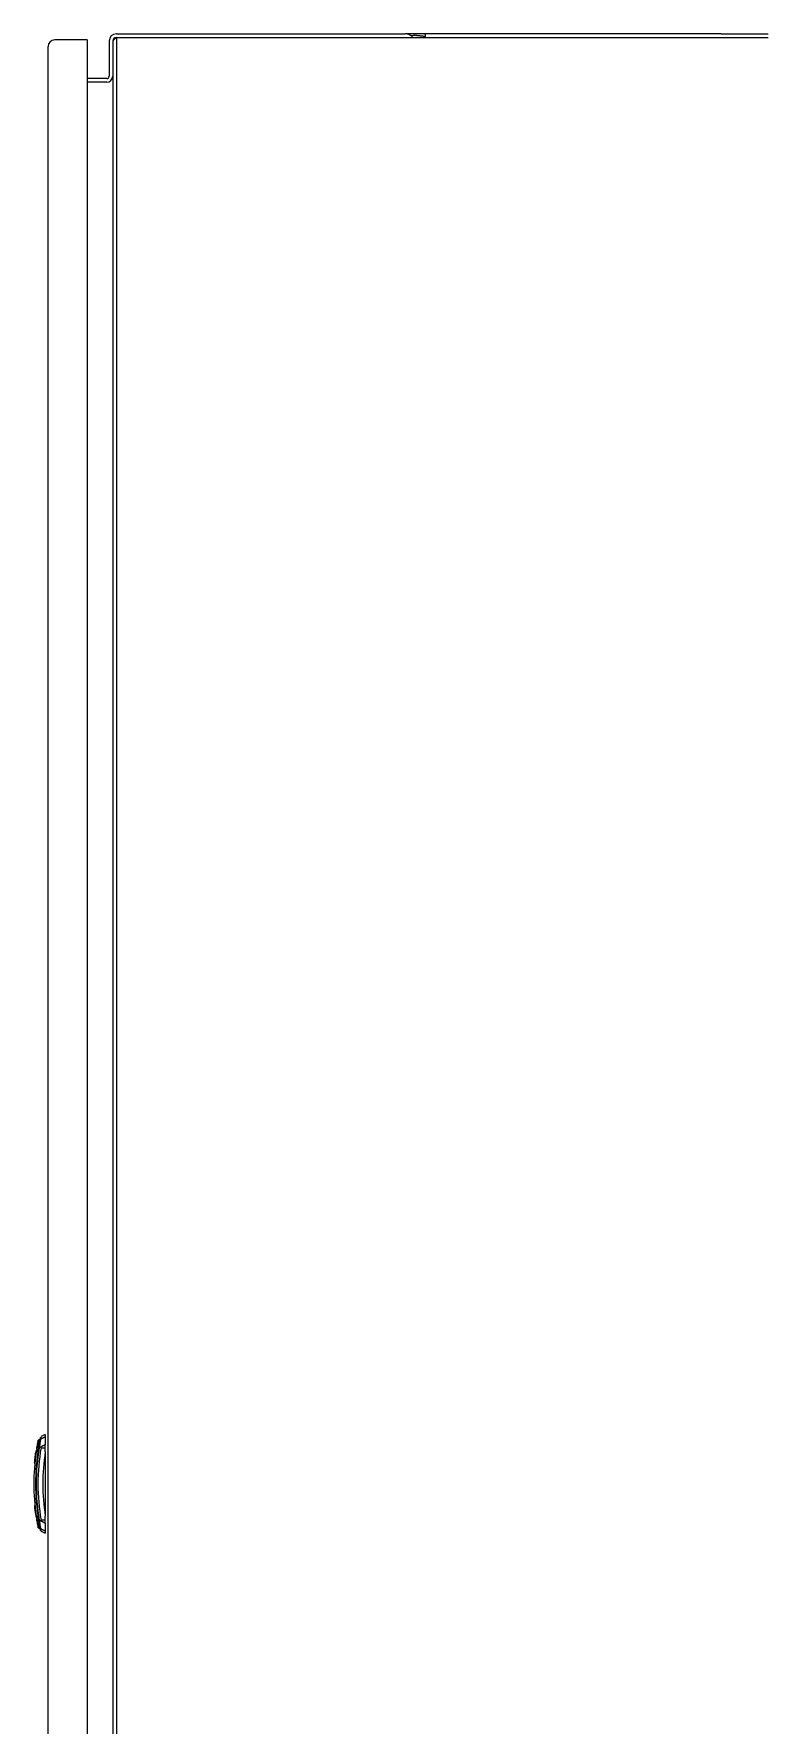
# Model space of a CAD drawing. Header units: millimetres. Extents: x 0 to 4000, y 0 to 2720.
# Drawn here: x 2592 to 2896, y 1360 to 2060 of the extents above; entities that cross this region are included whole.
import ezdxf

# ---------------------------------------------------------------- set-up
doc = ezdxf.new("R2010")
doc.units = ezdxf.units.MM
doc.layers.add('KASTEN', color=1, linetype='Continuous', lineweight=0)

msp = doc.modelspace()

# ---------------------------------------------------------------- linework, layer by layer
at = {"layer": 'KASTEN', "color": 1, "linetype": 'Continuous'}
for p, q in [((2625.69, 2058.49), (2624.78, 2058.1)), ((2625.78, 2058.49), (2625.73, 2058.49)), ((2625.78, 2060), (2745.37, 2060)), ((2625.78, 2058.5), (2745.37, 2058.5)), ((2625.78, 2058.49), (2625.78, 861.51)), ((2625.78, 2058.49), (2745.56, 2058.49)), ((2753.85, 2060), (2745.37, 2060)), ((2745.56, 2058.49), (2895.68, 2058.49)), ((2753.85, 2058.83), (2753.85, 2060)), ((2876.2, 2060), (2753.85, 2060)), ((2876.2, 2060), (2895.68, 2060)), ((2884.68, 2058.5), (2895.68, 2058.5)), ((2597.5, 865.3), (2597.5, 2054.7)), ((2613.7, 2057.5), (2600.3, 2057.5)), ((2613.7, 2057.5), (2613.7, 862.5)), ((2613.7, 2057.5), (2613.7, 2055.5)), ((2622.78, 2057), (2622.78, 2042.5)), ((2624.28, 2057), (2624.28, 2042.5)), ((2621.78, 2041.5), (2613.7, 2041.5)), ((2621.78, 2040), (2613.7, 2040)), ((2624.28, 2042.5), (2624.28, 2041.72)), ((2624.28, 2041.72), (2624.28, 878.28)), ((2594.03, 1477.29), (2593.49, 1477.29)), ((2594.2, 1478.15), (2593.67, 1478.15)), ((2596.31, 1480.26), (2594.58, 1479.41)), ((2596.35, 1479.41), (2596.35, 1476.06)), ((2592.01, 1470.66), (2592.26, 1470.66)), ((2592.29, 1472.77), (2592.54, 1472.77)), ((2592.78, 1473.04), (2592.76, 1473.04)), ((2592.92, 1473.95), (2592.9, 1473.95)), ((2593.04, 1474.66), (2593.01, 1474.66)), ((2593.38, 1476.69), (2593.26, 1476.08)), ((2593.28, 1476.08), (2593.26, 1476.08)), ((2593.87, 1474.79), (2593.57, 1474.84)), ((2594.6, 1474.85), (2596.35, 1474.85)), ((2596.35, 1474.85), (2596.35, 1476.06)), ((2596.35, 1473.21), (2596.35, 1474.85)), ((2596.35, 1473.21), (2596.35, 1446.49)), ((2591.78, 1468.55), (2592.03, 1468.55)), ((2591.81, 1450.79), (2592.06, 1450.79)), ((2591.82, 1450.74), (2592.07, 1450.74)), ((2592.25, 1447.21), (2592.5, 1447.21)), ((2592.26, 1447.16), (2592.51, 1447.16)), ((2592.78, 1446.66), (2592.76, 1446.66)), ((2592.9, 1445.75), (2592.92, 1445.75)), ((2593.04, 1445.04), (2593.01, 1445.04)), ((2593.28, 1443.62), (2593.26, 1443.62)), ((2593.26, 1443.62), (2593.38, 1443.01)), ((2594.03, 1442.41), (2593.49, 1442.41)), ((2593.87, 1444.91), (2593.57, 1444.86)), ((2596.35, 1444.85), (2594.6, 1444.85)), ((2596.35, 1444.85), (2596.35, 1446.49)), ((2596.35, 1443.64), (2596.35, 1444.85)), ((2596.35, 1443.64), (2596.35, 1440.29)), ((2593.67, 1441.55), (2594.2, 1441.55)), ((2594.58, 1440.29), (2596.31, 1439.44))]:
    msp.add_line(p, q, dxfattribs=at)
for points in [[(2625.73, 2058.49), (2625.67, 2058.43), (2625.61, 2058.38), (2625.54, 2058.33), (2625.48, 2058.27), (2625.42, 2058.22), (2625.36, 2058.17), (2625.3, 2058.12), (2625.24, 2058.06), (2625.18, 2058.01), (2625.12, 2057.96), (2625.07, 2057.9), (2625.01, 2057.85), (2624.96, 2057.8), (2624.91, 2057.75), (2624.86, 2057.69), (2624.81, 2057.64), (2624.76, 2057.59), (2624.71, 2057.53), (2624.67, 2057.48), (2624.63, 2057.43), (2624.59, 2057.38), (2624.55, 2057.32), (2624.51, 2057.27), (2624.48, 2057.22), (2624.45, 2057.16), (2624.43, 2057.11), (2624.4, 2057.06), (2624.38, 2057), (2624.36, 2056.95), (2624.34, 2056.9), (2624.32, 2056.85), (2624.31, 2056.79)], [(2753.85, 2058.83), (2753.76, 2058.84), (2753.67, 2058.85), (2753.58, 2058.87), (2753.48, 2058.88), (2753.39, 2058.89), (2753.3, 2058.91), (2753.21, 2058.92), (2753.12, 2058.93), (2753.04, 2058.94), (2752.95, 2058.95), (2752.86, 2058.96), (2752.77, 2058.97), (2752.69, 2058.99), (2752.6, 2059), (2752.52, 2059.01), (2752.43, 2059.02), (2752.35, 2059.03), (2752.27, 2059.04), (2752.19, 2059.05), (2752.1, 2059.06), (2752.02, 2059.07), (2751.94, 2059.08), (2751.87, 2059.08), (2751.79, 2059.09), (2751.71, 2059.1), (2751.63, 2059.11), (2751.56, 2059.12), (2751.48, 2059.13), (2751.4, 2059.13), (2751.33, 2059.14), (2751.26, 2059.15), (2751.18, 2059.15), (2751.11, 2059.16), (2751.04, 2059.17), (2750.97, 2059.17), (2750.9, 2059.18), (2750.83, 2059.19), (2750.76, 2059.19), (2750.7, 2059.2), (2750.63, 2059.2), (2750.56, 2059.21), (2750.5, 2059.21), (2750.43, 2059.22), (2750.37, 2059.22), (2750.31, 2059.23), (2750.25, 2059.23), (2750.19, 2059.23), (2750.13, 2059.24), (2750.07, 2059.24), (2750.01, 2059.24), (2749.95, 2059.25), (2749.89, 2059.25), (2749.84, 2059.25), (2749.78, 2059.26), (2749.73, 2059.26), (2749.67, 2059.26), (2749.62, 2059.26), (2749.57, 2059.26), (2749.52, 2059.26), (2749.47, 2059.26), (2749.42, 2059.27), (2749.37, 2059.27), (2749.32, 2059.27), (2749.28, 2059.27), (2749.23, 2059.27), (2749.18, 2059.27), (2749.14, 2059.27), (2749.1, 2059.26), (2749.05, 2059.26), (2749.01, 2059.26), (2748.97, 2059.26), (2748.93, 2059.26), (2748.89, 2059.26), (2748.86, 2059.26), (2748.82, 2059.25), (2748.78, 2059.25), (2748.75, 2059.25), (2748.71, 2059.24), (2748.68, 2059.24), (2748.65, 2059.24), (2748.62, 2059.23), (2748.59, 2059.23), (2748.56, 2059.23), (2748.53, 2059.22), (2748.5, 2059.22), (2748.47, 2059.21), (2748.45, 2059.21), (2748.42, 2059.2), (2748.4, 2059.2), (2748.38, 2059.19), (2748.35, 2059.19), (2748.33, 2059.18), (2748.31, 2059.17), (2748.29, 2059.17), (2748.27, 2059.16), (2748.26, 2059.15), (2748.24, 2059.15), (2748.22, 2059.14), (2748.21, 2059.13), (2748.2, 2059.13), (2748.18, 2059.12), (2748.17, 2059.11), (2748.16, 2059.1), (2748.15, 2059.09), (2748.14, 2059.08), (2748.13, 2059.08), (2748.13, 2059.07), (2748.12, 2059.06), (2748.11, 2059.05), (2748.11, 2059.04), (2748.11, 2059.03), (2748.1, 2059.02), (2748.1, 2059.01), (2748.1, 2059), (2748.1, 2058.99), (2748.1, 2058.97), (2748.11, 2058.96), (2748.11, 2058.95), (2748.12, 2058.94), (2748.12, 2058.93), (2748.13, 2058.92), (2748.13, 2058.91), (2748.14, 2058.89), (2748.15, 2058.88), (2748.16, 2058.87), (2748.17, 2058.85), (2748.18, 2058.84), (2748.2, 2058.83)], [(2593.29, 1477.13), (2593.31, 1477.21), (2593.33, 1477.3), (2593.35, 1477.39), (2593.37, 1477.47), (2593.38, 1477.55), (2593.4, 1477.62), (2593.41, 1477.69), (2593.42, 1477.76), (2593.43, 1477.81), (2593.44, 1477.86), (2593.45, 1477.9), (2593.45, 1477.93), (2593.46, 1477.96), (2593.46, 1477.98), (2593.46, 1478), (2593.47, 1478.01), (2593.47, 1478.02), (2593.47, 1478.02), (2593.47, 1478.02), (2593.47, 1478.02), (2593.47, 1478.02), (2593.47, 1478.01), (2593.47, 1478), (2593.47, 1477.99)], [(2593.29, 1477.12), (2593.3, 1477.17), (2593.31, 1477.22), (2593.32, 1477.28), (2593.33, 1477.33), (2593.34, 1477.38), (2593.35, 1477.42), (2593.36, 1477.47), (2593.37, 1477.51), (2593.38, 1477.54), (2593.38, 1477.58), (2593.39, 1477.61), (2593.4, 1477.63), (2593.4, 1477.66), (2593.41, 1477.68), (2593.41, 1477.7), (2593.41, 1477.71), (2593.42, 1477.73), (2593.42, 1477.74), (2593.42, 1477.75), (2593.42, 1477.75), (2593.42, 1477.76), (2593.42, 1477.77), (2593.42, 1477.77), (2593.43, 1477.78)], [(2593.49, 1477.29), (2593.48, 1477.29), (2593.48, 1477.29), (2593.47, 1477.29), (2593.46, 1477.29), (2593.45, 1477.28), (2593.44, 1477.28), (2593.43, 1477.28), (2593.43, 1477.28), (2593.42, 1477.28), (2593.41, 1477.27), (2593.4, 1477.27), (2593.4, 1477.26), (2593.39, 1477.26), (2593.38, 1477.26), (2593.37, 1477.25), (2593.37, 1477.25), (2593.36, 1477.24), (2593.35, 1477.23), (2593.35, 1477.23), (2593.34, 1477.22), (2593.34, 1477.22), (2593.33, 1477.21), (2593.33, 1477.2), (2593.32, 1477.19), (2593.32, 1477.19), (2593.31, 1477.18), (2593.31, 1477.17), (2593.31, 1477.16), (2593.3, 1477.15), (2593.3, 1477.14), (2593.3, 1477.14), (2593.29, 1477.13)], [(2593.67, 1478.15), (2593.66, 1478.14), (2593.66, 1478.12), (2593.66, 1478.1), (2593.65, 1478.08), (2593.65, 1478.06), (2593.64, 1478.02), (2593.63, 1477.98), (2593.62, 1477.93), (2593.61, 1477.88), (2593.6, 1477.81), (2593.58, 1477.73), (2593.56, 1477.65), (2593.55, 1477.57), (2593.53, 1477.48), (2593.51, 1477.38), (2593.49, 1477.29)], [(2593.57, 1474.84), (2593.6, 1475.01), (2593.63, 1475.18), (2593.66, 1475.35), (2593.69, 1475.52), (2593.72, 1475.68), (2593.75, 1475.85), (2593.78, 1476), (2593.81, 1476.16), (2593.84, 1476.31), (2593.86, 1476.45), (2593.89, 1476.6), (2593.92, 1476.73), (2593.94, 1476.86), (2593.97, 1476.98), (2593.99, 1477.1), (2594.01, 1477.22), (2594.03, 1477.32), (2594.05, 1477.42), (2594.07, 1477.52), (2594.09, 1477.6), (2594.11, 1477.68), (2594.12, 1477.76), (2594.14, 1477.83), (2594.15, 1477.89), (2594.16, 1477.94), (2594.17, 1477.99), (2594.18, 1478.03), (2594.19, 1478.06), (2594.19, 1478.1), (2594.2, 1478.13), (2594.21, 1478.16), (2594.21, 1478.19)], [(2594.37, 1478.39), (2594.36, 1478.36), (2594.36, 1478.33), (2594.35, 1478.3), (2594.35, 1478.26), (2594.34, 1478.22), (2594.34, 1478.18), (2594.33, 1478.13), (2594.32, 1478.08), (2594.31, 1478.02), (2594.3, 1477.95), (2594.29, 1477.88), (2594.28, 1477.8), (2594.27, 1477.72), (2594.25, 1477.64), (2594.24, 1477.56), (2594.23, 1477.47), (2594.22, 1477.38), (2594.2, 1477.3), (2594.19, 1477.21), (2594.18, 1477.12), (2594.16, 1477.03), (2594.15, 1476.93), (2594.14, 1476.83), (2594.12, 1476.73), (2594.11, 1476.63), (2594.09, 1476.52), (2594.08, 1476.42), (2594.06, 1476.3), (2594.05, 1476.19), (2594.03, 1476.07), (2594.02, 1475.95), (2594, 1475.83), (2593.98, 1475.7), (2593.97, 1475.57), (2593.95, 1475.45), (2593.93, 1475.32), (2593.92, 1475.19), (2593.9, 1475.05), (2593.88, 1474.92), (2593.87, 1474.79)], [(2594.21, 1478.19), (2594.24, 1478.31), (2594.26, 1478.42), (2594.29, 1478.54), (2594.31, 1478.64), (2594.33, 1478.74), (2594.35, 1478.83), (2594.37, 1478.91), (2594.38, 1478.97), (2594.39, 1479.02), (2594.4, 1479.06), (2594.4, 1479.08), (2594.41, 1479.09), (2594.41, 1479.1), (2594.41, 1479.1), (2594.41, 1479.09), (2594.41, 1479.09)], [(2594.37, 1478.39), (2594.5, 1478.46), (2594.63, 1478.52), (2594.76, 1478.59), (2594.88, 1478.65), (2595.01, 1478.72), (2595.13, 1478.78), (2595.24, 1478.84), (2595.35, 1478.89), (2595.45, 1478.95), (2595.55, 1479), (2595.64, 1479.04), (2595.73, 1479.09), (2595.81, 1479.13), (2595.88, 1479.17), (2595.95, 1479.2), (2596.01, 1479.23), (2596.07, 1479.26), (2596.12, 1479.29), (2596.16, 1479.31), (2596.21, 1479.33), (2596.25, 1479.35), (2596.28, 1479.37), (2596.32, 1479.39), (2596.35, 1479.41)], [(2594.57, 1479.29), (2594.57, 1479.3), (2594.57, 1479.3), (2594.57, 1479.3), (2594.57, 1479.3), (2594.56, 1479.28), (2594.56, 1479.26), (2594.55, 1479.23), (2594.54, 1479.18), (2594.53, 1479.11), (2594.51, 1479.04), (2594.49, 1478.95), (2594.47, 1478.85), (2594.45, 1478.74), (2594.42, 1478.63), (2594.4, 1478.51), (2594.37, 1478.39)], [(2596.35, 1480.17), (2596.35, 1480.19), (2596.35, 1480.21), (2596.35, 1480.22), (2596.35, 1480.23), (2596.35, 1480.22), (2596.35, 1480.21), (2596.35, 1480.19), (2596.35, 1480.15), (2596.35, 1480.09), (2596.35, 1480.02), (2596.35, 1479.94), (2596.35, 1479.84), (2596.35, 1479.74), (2596.35, 1479.63), (2596.35, 1479.52), (2596.35, 1479.41)], [(2592.56, 1472.87), (2592.57, 1472.96), (2592.59, 1473.05), (2592.6, 1473.14), (2592.62, 1473.23), (2592.63, 1473.32), (2592.64, 1473.39), (2592.65, 1473.47), (2592.66, 1473.53), (2592.67, 1473.59), (2592.68, 1473.64), (2592.68, 1473.68), (2592.69, 1473.72), (2592.69, 1473.75), (2592.69, 1473.77), (2592.69, 1473.79), (2592.69, 1473.8), (2592.7, 1473.81), (2592.7, 1473.82), (2592.7, 1473.82), (2592.7, 1473.81), (2592.7, 1473.81), (2592.7, 1473.8), (2592.7, 1473.79), (2592.7, 1473.78)], [(2592.76, 1473.04), (2592.75, 1473.04), (2592.74, 1473.04), (2592.73, 1473.04), (2592.72, 1473.04), (2592.72, 1473.03), (2592.71, 1473.03), (2592.7, 1473.03), (2592.69, 1473.03), (2592.68, 1473.03), (2592.68, 1473.02), (2592.67, 1473.02), (2592.66, 1473.02), (2592.65, 1473.01), (2592.65, 1473.01), (2592.64, 1473), (2592.63, 1473), (2592.63, 1472.99), (2592.62, 1472.98), (2592.61, 1472.98), (2592.61, 1472.97), (2592.6, 1472.97), (2592.6, 1472.96), (2592.59, 1472.95), (2592.59, 1472.95), (2592.58, 1472.94), (2592.58, 1472.94), (2592.58, 1472.93), (2592.58, 1472.92), (2592.57, 1472.92), (2592.57, 1472.91), (2592.57, 1472.91), (2592.57, 1472.9), (2592.56, 1472.9), (2592.56, 1472.89), (2592.56, 1472.89), (2592.56, 1472.88), (2592.56, 1472.88), (2592.56, 1472.87), (2592.56, 1472.87), (2592.56, 1472.87)], [(2592.9, 1473.95), (2592.89, 1473.94), (2592.89, 1473.92), (2592.89, 1473.9), (2592.88, 1473.88), (2592.88, 1473.85), (2592.87, 1473.82), (2592.87, 1473.77), (2592.86, 1473.72), (2592.85, 1473.66), (2592.84, 1473.59), (2592.83, 1473.51), (2592.81, 1473.42), (2592.8, 1473.33), (2592.79, 1473.24), (2592.77, 1473.14), (2592.76, 1473.04)], [(2592.78, 1474.28), (2592.78, 1474.27), (2592.78, 1474.27), (2592.78, 1474.26), (2592.78, 1474.25), (2592.78, 1474.24), (2592.78, 1474.23), (2592.78, 1474.22), (2592.78, 1474.21), (2592.78, 1474.21), (2592.78, 1474.2), (2592.79, 1474.19), (2592.79, 1474.18), (2592.79, 1474.17), (2592.79, 1474.17), (2592.8, 1474.16), (2592.8, 1474.15), (2592.81, 1474.14), (2592.81, 1474.14), (2592.82, 1474.13), (2592.82, 1474.12), (2592.83, 1474.12), (2592.83, 1474.11), (2592.84, 1474.1), (2592.84, 1474.1), (2592.85, 1474.09), (2592.86, 1474.09), (2592.86, 1474.08), (2592.87, 1474.08), (2592.87, 1474.08), (2592.88, 1474.07), (2592.89, 1474.07), (2592.89, 1474.07), (2592.9, 1474.06), (2592.9, 1474.06), (2592.91, 1474.06), (2592.91, 1474.06), (2592.92, 1474.06), (2592.92, 1474.06), (2592.93, 1474.05), (2592.94, 1474.05)], [(2592.81, 1474.49), (2592.83, 1474.58), (2592.85, 1474.67), (2592.86, 1474.76), (2592.88, 1474.85), (2592.89, 1474.93), (2592.9, 1475.01), (2592.92, 1475.08), (2592.93, 1475.14), (2592.94, 1475.2), (2592.94, 1475.25), (2592.95, 1475.29), (2592.95, 1475.33), (2592.96, 1475.35), (2592.96, 1475.38), (2592.96, 1475.4), (2592.96, 1475.41), (2592.97, 1475.42), (2592.97, 1475.42), (2592.97, 1475.42), (2592.97, 1475.42), (2592.97, 1475.41), (2592.97, 1475.4), (2592.97, 1475.39), (2592.97, 1475.38)], [(2593.01, 1474.66), (2593, 1474.66), (2593, 1474.66), (2592.99, 1474.66), (2592.98, 1474.66), (2592.97, 1474.65), (2592.96, 1474.65), (2592.95, 1474.65), (2592.95, 1474.65), (2592.94, 1474.65), (2592.93, 1474.64), (2592.92, 1474.64), (2592.92, 1474.63), (2592.91, 1474.63), (2592.9, 1474.63), (2592.89, 1474.62), (2592.89, 1474.62), (2592.88, 1474.61), (2592.87, 1474.6), (2592.87, 1474.6), (2592.86, 1474.59), (2592.86, 1474.59), (2592.85, 1474.58), (2592.85, 1474.57), (2592.84, 1474.57), (2592.84, 1474.56), (2592.84, 1474.56), (2592.83, 1474.55), (2592.83, 1474.54), (2592.83, 1474.54), (2592.83, 1474.53), (2592.82, 1474.53), (2592.82, 1474.52), (2592.82, 1474.52), (2592.82, 1474.51), (2592.82, 1474.51), (2592.82, 1474.51), (2592.82, 1474.5), (2592.82, 1474.5), (2592.81, 1474.49), (2592.81, 1474.49)], [(2592.82, 1474.52), (2592.83, 1474.58), (2592.84, 1474.63), (2592.85, 1474.68), (2592.85, 1474.73), (2592.86, 1474.78), (2592.87, 1474.82), (2592.88, 1474.87), (2592.88, 1474.9), (2592.89, 1474.94), (2592.9, 1474.97), (2592.9, 1475), (2592.9, 1475.03), (2592.91, 1475.05), (2592.91, 1475.07), (2592.92, 1475.09), (2592.92, 1475.11), (2592.92, 1475.12), (2592.92, 1475.13), (2592.93, 1475.14), (2592.93, 1475.15), (2592.93, 1475.16), (2592.93, 1475.17), (2592.93, 1475.17), (2592.93, 1475.18)], [(2593.16, 1475.55), (2593.16, 1475.54), (2593.16, 1475.52), (2593.16, 1475.5), (2593.15, 1475.48), (2593.15, 1475.45), (2593.14, 1475.42), (2593.13, 1475.38), (2593.13, 1475.33), (2593.12, 1475.27), (2593.1, 1475.2), (2593.09, 1475.12), (2593.08, 1475.04), (2593.06, 1474.95), (2593.04, 1474.85), (2593.03, 1474.76), (2593.01, 1474.66)], [(2593.02, 1475.7), (2593.02, 1475.69), (2593.02, 1475.68), (2593.02, 1475.68), (2593.02, 1475.67), (2593.02, 1475.66), (2593.02, 1475.65), (2593.02, 1475.64), (2593.02, 1475.63), (2593.03, 1475.62), (2593.03, 1475.62), (2593.03, 1475.61), (2593.03, 1475.6), (2593.03, 1475.59), (2593.04, 1475.58), (2593.04, 1475.58), (2593.05, 1475.57), (2593.05, 1475.56), (2593.05, 1475.55), (2593.06, 1475.55), (2593.06, 1475.54), (2593.07, 1475.53), (2593.08, 1475.53), (2593.08, 1475.52), (2593.09, 1475.52), (2593.09, 1475.51), (2593.1, 1475.51), (2593.1, 1475.5), (2593.11, 1475.5), (2593.12, 1475.49), (2593.12, 1475.49), (2593.13, 1475.49), (2593.13, 1475.48), (2593.14, 1475.48), (2593.14, 1475.48), (2593.15, 1475.48), (2593.15, 1475.48), (2593.16, 1475.47), (2593.16, 1475.47), (2593.17, 1475.47), (2593.17, 1475.47)], [(2593.06, 1475.91), (2593.08, 1476), (2593.1, 1476.09), (2593.11, 1476.18), (2593.13, 1476.26), (2593.15, 1476.34), (2593.16, 1476.42), (2593.17, 1476.49), (2593.18, 1476.55), (2593.19, 1476.6), (2593.2, 1476.65), (2593.21, 1476.69), (2593.21, 1476.73), (2593.22, 1476.76), (2593.22, 1476.78), (2593.22, 1476.8), (2593.22, 1476.81), (2593.23, 1476.82), (2593.23, 1476.82), (2593.23, 1476.82), (2593.23, 1476.82), (2593.23, 1476.81), (2593.23, 1476.81), (2593.23, 1476.8), (2593.23, 1476.79)], [(2593.26, 1476.08), (2593.25, 1476.08), (2593.24, 1476.07), (2593.24, 1476.07), (2593.23, 1476.07), (2593.22, 1476.07), (2593.21, 1476.07), (2593.2, 1476.07), (2593.19, 1476.06), (2593.19, 1476.06), (2593.18, 1476.06), (2593.17, 1476.06), (2593.16, 1476.05), (2593.16, 1476.05), (2593.15, 1476.04), (2593.14, 1476.04), (2593.14, 1476.03), (2593.13, 1476.03), (2593.12, 1476.02), (2593.12, 1476.02), (2593.11, 1476.01), (2593.11, 1476), (2593.1, 1476), (2593.1, 1475.99), (2593.09, 1475.99), (2593.09, 1475.98), (2593.08, 1475.97), (2593.08, 1475.97), (2593.08, 1475.96), (2593.08, 1475.96), (2593.07, 1475.95), (2593.07, 1475.95), (2593.07, 1475.94), (2593.07, 1475.94), (2593.07, 1475.93), (2593.07, 1475.93), (2593.07, 1475.92), (2593.06, 1475.92), (2593.06, 1475.92), (2593.06, 1475.91), (2593.06, 1475.91)], [(2593.19, 1476.57), (2593.19, 1476.57), (2593.19, 1476.57), (2593.19, 1476.57), (2593.19, 1476.58), (2593.19, 1476.58), (2593.19, 1476.58), (2593.19, 1476.58), (2593.19, 1476.58), (2593.19, 1476.58), (2593.19, 1476.58), (2593.19, 1476.58), (2593.19, 1476.58), (2593.19, 1476.58), (2593.19, 1476.58), (2593.19, 1476.58), (2593.19, 1476.58)], [(2593.25, 1476.92), (2593.25, 1476.91), (2593.25, 1476.9), (2593.25, 1476.89), (2593.25, 1476.88), (2593.25, 1476.87), (2593.25, 1476.87), (2593.25, 1476.86), (2593.25, 1476.85), (2593.25, 1476.84), (2593.25, 1476.83), (2593.26, 1476.82), (2593.26, 1476.82), (2593.26, 1476.81), (2593.27, 1476.8), (2593.27, 1476.79), (2593.27, 1476.78), (2593.28, 1476.78), (2593.28, 1476.77), (2593.29, 1476.76), (2593.29, 1476.75), (2593.3, 1476.75), (2593.3, 1476.74), (2593.31, 1476.74), (2593.31, 1476.73), (2593.32, 1476.73), (2593.32, 1476.72), (2593.33, 1476.72), (2593.34, 1476.71), (2593.34, 1476.71), (2593.35, 1476.7), (2593.35, 1476.7), (2593.36, 1476.7), (2593.36, 1476.7), (2593.37, 1476.69), (2593.37, 1476.69), (2593.38, 1476.69), (2593.38, 1476.69), (2593.39, 1476.69), (2593.39, 1476.68), (2593.4, 1476.68)], [(2596.35, 1476.06), (2596.29, 1476.03), (2596.23, 1476), (2596.16, 1475.97), (2596.1, 1475.93), (2596.03, 1475.9), (2595.97, 1475.87), (2595.9, 1475.83), (2595.83, 1475.79), (2595.75, 1475.76), (2595.68, 1475.72), (2595.6, 1475.68), (2595.52, 1475.64), (2595.44, 1475.6), (2595.36, 1475.55), (2595.27, 1475.51), (2595.19, 1475.47), (2595.1, 1475.42), (2595.01, 1475.38), (2594.93, 1475.33), (2594.84, 1475.29), (2594.75, 1475.24), (2594.67, 1475.2), (2594.58, 1475.15), (2594.5, 1475.11), (2594.42, 1475.07), (2594.33, 1475.03), (2594.25, 1474.99), (2594.18, 1474.95), (2594.1, 1474.91), (2594.02, 1474.87), (2593.94, 1474.83), (2593.87, 1474.79)], [(2592.56, 1446.83), (2592.56, 1446.83), (2592.56, 1446.82), (2592.56, 1446.81), (2592.57, 1446.8), (2592.57, 1446.79), (2592.57, 1446.78), (2592.58, 1446.78), (2592.58, 1446.77), (2592.58, 1446.76), (2592.59, 1446.75), (2592.59, 1446.75), (2592.6, 1446.74), (2592.6, 1446.73), (2592.61, 1446.73), (2592.61, 1446.72), (2592.62, 1446.71), (2592.63, 1446.71), (2592.63, 1446.7), (2592.64, 1446.7), (2592.65, 1446.69), (2592.65, 1446.69), (2592.66, 1446.68), (2592.67, 1446.68), (2592.68, 1446.68), (2592.68, 1446.67), (2592.69, 1446.67), (2592.69, 1446.67), (2592.7, 1446.67), (2592.71, 1446.67), (2592.71, 1446.66), (2592.72, 1446.66), (2592.72, 1446.66), (2592.73, 1446.66), (2592.73, 1446.66), (2592.74, 1446.66), (2592.74, 1446.66), (2592.74, 1446.66), (2592.75, 1446.66), (2592.75, 1446.66), (2592.76, 1446.66)], [(2592.7, 1445.92), (2592.7, 1445.93), (2592.69, 1445.95), (2592.69, 1445.97), (2592.69, 1445.99), (2592.68, 1446.02), (2592.68, 1446.05), (2592.67, 1446.1), (2592.66, 1446.15), (2592.65, 1446.21), (2592.64, 1446.28), (2592.63, 1446.36), (2592.62, 1446.45), (2592.6, 1446.54), (2592.59, 1446.64), (2592.57, 1446.73), (2592.56, 1446.83)], [(2592.76, 1446.66), (2592.77, 1446.56), (2592.79, 1446.46), (2592.8, 1446.37), (2592.81, 1446.28), (2592.83, 1446.19), (2592.84, 1446.11), (2592.85, 1446.04), (2592.86, 1445.98), (2592.87, 1445.93), (2592.87, 1445.88), (2592.88, 1445.85), (2592.88, 1445.82), (2592.89, 1445.8), (2592.89, 1445.78), (2592.89, 1445.76), (2592.9, 1445.75)], [(2592.94, 1445.65), (2592.93, 1445.65), (2592.92, 1445.64), (2592.91, 1445.64), (2592.9, 1445.64), (2592.9, 1445.63), (2592.89, 1445.63), (2592.88, 1445.63), (2592.87, 1445.62), (2592.87, 1445.62), (2592.86, 1445.61), (2592.85, 1445.61), (2592.85, 1445.6), (2592.84, 1445.6), (2592.83, 1445.59), (2592.83, 1445.59), (2592.82, 1445.58), (2592.82, 1445.57), (2592.81, 1445.57), (2592.81, 1445.56), (2592.8, 1445.55), (2592.8, 1445.54), (2592.8, 1445.54), (2592.79, 1445.53), (2592.79, 1445.52), (2592.79, 1445.52), (2592.78, 1445.51), (2592.78, 1445.5), (2592.78, 1445.49), (2592.78, 1445.49), (2592.78, 1445.48), (2592.78, 1445.47), (2592.78, 1445.47), (2592.78, 1445.46), (2592.78, 1445.45), (2592.78, 1445.45), (2592.78, 1445.44), (2592.78, 1445.44), (2592.78, 1445.43), (2592.78, 1445.42), (2592.78, 1445.42)], [(2592.81, 1445.21), (2592.82, 1445.2), (2592.82, 1445.19), (2592.82, 1445.19), (2592.82, 1445.18), (2592.83, 1445.17), (2592.83, 1445.16), (2592.83, 1445.15), (2592.84, 1445.15), (2592.84, 1445.14), (2592.84, 1445.13), (2592.85, 1445.12), (2592.85, 1445.12), (2592.86, 1445.11), (2592.87, 1445.1), (2592.87, 1445.1), (2592.88, 1445.09), (2592.89, 1445.09), (2592.89, 1445.08), (2592.9, 1445.08), (2592.91, 1445.07), (2592.91, 1445.07), (2592.92, 1445.06), (2592.93, 1445.06), (2592.93, 1445.06), (2592.94, 1445.05), (2592.95, 1445.05), (2592.95, 1445.05), (2592.96, 1445.05), (2592.96, 1445.05), (2592.97, 1445.04), (2592.98, 1445.04), (2592.98, 1445.04), (2592.98, 1445.04), (2592.99, 1445.04), (2592.99, 1445.04), (2593, 1445.04), (2593, 1445.04), (2593, 1445.04), (2593.01, 1445.04), (2593.01, 1445.04)], [(2592.97, 1444.32), (2592.97, 1444.33), (2592.96, 1444.34), (2592.96, 1444.36), (2592.96, 1444.39), (2592.95, 1444.41), (2592.94, 1444.45), (2592.94, 1444.49), (2592.93, 1444.54), (2592.92, 1444.6), (2592.91, 1444.67), (2592.89, 1444.75), (2592.88, 1444.83), (2592.86, 1444.92), (2592.85, 1445.02), (2592.83, 1445.11), (2592.81, 1445.21)], [(2593.01, 1445.04), (2593.03, 1444.96), (2593.04, 1444.87), (2593.05, 1444.79), (2593.07, 1444.71), (2593.08, 1444.64), (2593.09, 1444.57), (2593.1, 1444.51), (2593.11, 1444.46), (2593.12, 1444.41), (2593.12, 1444.38), (2593.13, 1444.35), (2593.13, 1444.32), (2593.14, 1444.3), (2593.14, 1444.29), (2593.14, 1444.27), (2593.15, 1444.26)], [(2593.17, 1444.23), (2593.17, 1444.23), (2593.16, 1444.23), (2593.15, 1444.22), (2593.14, 1444.22), (2593.14, 1444.22), (2593.13, 1444.21), (2593.12, 1444.21), (2593.11, 1444.2), (2593.11, 1444.2), (2593.1, 1444.2), (2593.09, 1444.19), (2593.09, 1444.18), (2593.08, 1444.18), (2593.08, 1444.17), (2593.07, 1444.17), (2593.06, 1444.16), (2593.06, 1444.15), (2593.05, 1444.15), (2593.05, 1444.14), (2593.05, 1444.13), (2593.04, 1444.12), (2593.04, 1444.12), (2593.04, 1444.11), (2593.03, 1444.1), (2593.03, 1444.1), (2593.03, 1444.09), (2593.03, 1444.08), (2593.02, 1444.07), (2593.02, 1444.07), (2593.02, 1444.06), (2593.02, 1444.05), (2593.02, 1444.05), (2593.02, 1444.04), (2593.02, 1444.03), (2593.02, 1444.03), (2593.02, 1444.02), (2593.02, 1444.02), (2593.02, 1444.01), (2593.02, 1444), (2593.02, 1444)], [(2593.06, 1443.79), (2593.07, 1443.78), (2593.07, 1443.77), (2593.07, 1443.77), (2593.07, 1443.76), (2593.08, 1443.75), (2593.08, 1443.74), (2593.08, 1443.73), (2593.09, 1443.73), (2593.09, 1443.72), (2593.1, 1443.71), (2593.1, 1443.7), (2593.11, 1443.7), (2593.11, 1443.69), (2593.12, 1443.68), (2593.12, 1443.68), (2593.13, 1443.67), (2593.14, 1443.67), (2593.14, 1443.66), (2593.15, 1443.66), (2593.16, 1443.65), (2593.17, 1443.65), (2593.17, 1443.64), (2593.18, 1443.64), (2593.19, 1443.64), (2593.2, 1443.63), (2593.21, 1443.63), (2593.22, 1443.63), (2593.22, 1443.63), (2593.23, 1443.63), (2593.24, 1443.63), (2593.25, 1443.62), (2593.26, 1443.62)], [(2593.23, 1442.91), (2593.23, 1442.93), (2593.22, 1442.94), (2593.22, 1442.96), (2593.21, 1442.98), (2593.21, 1443.01), (2593.2, 1443.04), (2593.2, 1443.08), (2593.19, 1443.13), (2593.17, 1443.19), (2593.16, 1443.26), (2593.15, 1443.34), (2593.13, 1443.42), (2593.12, 1443.51), (2593.1, 1443.6), (2593.08, 1443.69), (2593.06, 1443.79)], [(2593.4, 1443.02), (2593.39, 1443.01), (2593.38, 1443.01), (2593.38, 1443.01), (2593.37, 1443), (2593.36, 1443), (2593.35, 1443), (2593.35, 1442.99), (2593.34, 1442.99), (2593.33, 1442.98), (2593.32, 1442.98), (2593.32, 1442.97), (2593.31, 1442.97), (2593.31, 1442.96), (2593.3, 1442.96), (2593.3, 1442.95), (2593.29, 1442.94), (2593.29, 1442.94), (2593.28, 1442.93), (2593.28, 1442.92), (2593.27, 1442.92), (2593.27, 1442.91), (2593.27, 1442.9), (2593.26, 1442.89), (2593.26, 1442.89), (2593.26, 1442.88), (2593.26, 1442.87), (2593.25, 1442.86), (2593.25, 1442.86), (2593.25, 1442.85), (2593.25, 1442.84), (2593.25, 1442.84), (2593.25, 1442.83), (2593.25, 1442.82), (2593.25, 1442.82), (2593.25, 1442.81), (2593.25, 1442.81), (2593.25, 1442.8), (2593.25, 1442.79), (2593.25, 1442.79), (2593.25, 1442.78)], [(2593.29, 1442.57), (2593.3, 1442.57), (2593.3, 1442.56), (2593.3, 1442.55), (2593.31, 1442.54), (2593.31, 1442.53), (2593.31, 1442.52), (2593.32, 1442.52), (2593.32, 1442.51), (2593.32, 1442.5), (2593.33, 1442.5), (2593.33, 1442.49), (2593.34, 1442.48), (2593.34, 1442.48), (2593.35, 1442.47), (2593.36, 1442.46), (2593.36, 1442.46), (2593.37, 1442.45), (2593.38, 1442.45), (2593.38, 1442.44), (2593.39, 1442.44), (2593.4, 1442.43), (2593.41, 1442.43), (2593.42, 1442.43), (2593.42, 1442.42), (2593.43, 1442.42), (2593.44, 1442.42), (2593.45, 1442.42), (2593.46, 1442.41), (2593.47, 1442.41), (2593.47, 1442.41), (2593.48, 1442.41), (2593.49, 1442.41)], [(2593.47, 1441.71), (2593.47, 1441.72), (2593.46, 1441.74), (2593.46, 1441.76), (2593.46, 1441.78), (2593.45, 1441.8), (2593.44, 1441.84), (2593.44, 1441.88), (2593.43, 1441.93), (2593.41, 1441.98), (2593.4, 1442.05), (2593.38, 1442.13), (2593.37, 1442.21), (2593.35, 1442.3), (2593.33, 1442.39), (2593.31, 1442.48), (2593.29, 1442.57)], [(2593.49, 1442.41), (2593.51, 1442.32), (2593.53, 1442.22), (2593.55, 1442.13), (2593.56, 1442.05), (2593.58, 1441.97), (2593.6, 1441.89), (2593.61, 1441.82), (2593.62, 1441.77), (2593.63, 1441.72), (2593.64, 1441.68), (2593.65, 1441.64), (2593.65, 1441.62), (2593.66, 1441.6), (2593.66, 1441.58), (2593.66, 1441.56), (2593.67, 1441.55)], [(2594.21, 1441.51), (2594.21, 1441.54), (2594.2, 1441.57), (2594.19, 1441.6), (2594.19, 1441.63), (2594.18, 1441.67), (2594.17, 1441.71), (2594.16, 1441.75), (2594.15, 1441.8), (2594.14, 1441.86), (2594.13, 1441.92), (2594.11, 1441.98), (2594.1, 1442.05), (2594.08, 1442.13), (2594.07, 1442.21), (2594.05, 1442.3), (2594.03, 1442.39), (2594.01, 1442.48), (2593.99, 1442.58), (2593.97, 1442.68), (2593.95, 1442.78), (2593.93, 1442.89), (2593.91, 1443), (2593.89, 1443.1), (2593.87, 1443.22), (2593.85, 1443.33), (2593.83, 1443.44), (2593.81, 1443.55), (2593.79, 1443.66), (2593.77, 1443.77), (2593.75, 1443.88), (2593.73, 1443.99), (2593.71, 1444.09), (2593.69, 1444.19), (2593.67, 1444.29), (2593.65, 1444.39), (2593.64, 1444.49), (2593.62, 1444.58), (2593.6, 1444.67), (2593.59, 1444.77), (2593.57, 1444.86)], [(2593.87, 1444.91), (2593.88, 1444.81), (2593.89, 1444.71), (2593.91, 1444.61), (2593.92, 1444.51), (2593.93, 1444.4), (2593.94, 1444.3), (2593.96, 1444.19), (2593.97, 1444.08), (2593.99, 1443.97), (2594, 1443.85), (2594.02, 1443.74), (2594.03, 1443.62), (2594.05, 1443.5), (2594.06, 1443.38), (2594.08, 1443.26), (2594.1, 1443.14), (2594.11, 1443.02), (2594.13, 1442.9), (2594.15, 1442.78), (2594.16, 1442.67), (2594.18, 1442.56), (2594.2, 1442.45), (2594.21, 1442.34), (2594.23, 1442.24), (2594.24, 1442.15), (2594.25, 1442.06), (2594.27, 1441.97), (2594.28, 1441.89), (2594.29, 1441.81), (2594.3, 1441.74), (2594.31, 1441.68), (2594.32, 1441.62), (2594.33, 1441.57), (2594.34, 1441.52), (2594.34, 1441.48), (2594.35, 1441.44), (2594.35, 1441.4), (2594.36, 1441.37), (2594.36, 1441.34), (2594.37, 1441.31)], [(2593.87, 1444.91), (2593.94, 1444.87), (2594.02, 1444.83), (2594.1, 1444.79), (2594.18, 1444.75), (2594.25, 1444.71), (2594.33, 1444.67), (2594.42, 1444.63), (2594.5, 1444.59), (2594.58, 1444.55), (2594.67, 1444.5), (2594.75, 1444.46), (2594.84, 1444.41), (2594.93, 1444.37), (2595.01, 1444.32), (2595.1, 1444.28), (2595.19, 1444.23), (2595.27, 1444.19), (2595.36, 1444.15), (2595.44, 1444.1), (2595.52, 1444.06), (2595.6, 1444.02), (2595.68, 1443.98), (2595.75, 1443.94), (2595.83, 1443.91), (2595.9, 1443.87), (2595.97, 1443.83), (2596.03, 1443.8), (2596.1, 1443.77), (2596.16, 1443.73), (2596.23, 1443.7), (2596.29, 1443.67), (2596.35, 1443.64)], [(2594.41, 1440.61), (2594.41, 1440.59), (2594.41, 1440.58), (2594.42, 1440.56), (2594.42, 1440.56), (2594.42, 1440.56), (2594.41, 1440.58), (2594.41, 1440.61), (2594.4, 1440.66), (2594.38, 1440.72), (2594.37, 1440.8), (2594.34, 1440.9), (2594.32, 1441.01), (2594.3, 1441.13), (2594.27, 1441.25), (2594.24, 1441.38), (2594.21, 1441.51)], [(2596.35, 1440.29), (2596.3, 1440.32), (2596.25, 1440.35), (2596.2, 1440.37), (2596.14, 1440.4), (2596.09, 1440.43), (2596.03, 1440.46), (2595.98, 1440.49), (2595.92, 1440.52), (2595.85, 1440.55), (2595.79, 1440.58), (2595.72, 1440.62), (2595.66, 1440.65), (2595.59, 1440.68), (2595.52, 1440.72), (2595.45, 1440.76), (2595.38, 1440.79), (2595.32, 1440.83), (2595.25, 1440.86), (2595.18, 1440.89), (2595.12, 1440.93), (2595.05, 1440.96), (2594.98, 1441), (2594.92, 1441.03), (2594.86, 1441.06), (2594.79, 1441.09), (2594.73, 1441.12), (2594.67, 1441.16), (2594.61, 1441.19), (2594.55, 1441.22), (2594.49, 1441.25), (2594.43, 1441.28), (2594.37, 1441.31)], [(2594.37, 1441.31), (2594.4, 1441.18), (2594.43, 1441.05), (2594.45, 1440.92), (2594.48, 1440.81), (2594.5, 1440.7), (2594.52, 1440.6), (2594.54, 1440.52), (2594.56, 1440.45), (2594.57, 1440.4), (2594.57, 1440.37), (2594.58, 1440.36), (2594.58, 1440.35), (2594.58, 1440.36), (2594.57, 1440.37), (2594.57, 1440.39), (2594.57, 1440.41)], [(2596.35, 1440.29), (2596.35, 1440.19), (2596.35, 1440.09), (2596.35, 1440), (2596.35, 1439.91), (2596.35, 1439.82), (2596.35, 1439.75), (2596.35, 1439.68), (2596.35, 1439.63), (2596.35, 1439.59), (2596.35, 1439.56), (2596.35, 1439.54), (2596.35, 1439.52), (2596.35, 1439.52), (2596.35, 1439.52), (2596.35, 1439.52), (2596.35, 1439.53)]]:
    msp.add_lwpolyline(points, dxfattribs=at)
for centre, radius, start, end in [((2625.78, 2057), 3, 90, 180), ((2625.78, 2057), 1.5, 90, 180), ((2745.37, 2056), 4, 45, 90), ((2600.3, 2054.7), 2.8, 90, 180), ((2621.78, 2042.5), 2.5, 270, 360), ((2621.78, 2042.5), 1, 270, 360), ((2680.5, 1459.85), 88.9, 168.79412, 168.93152), ((2593.67, 1477.95), 0.2, 89.97506, 168.2256), ((2594.5, 1478.12), 0.294, 116.21099, 167.99248), ((2680.5, 1459.85), 88.9, 171.58064, 188.41936), ((2680.5, 1459.85), 89.15, 173.03742, 174.40171), ((2680.5, 1459.85), 89.15, 171.66914, 173.03742), ((2681.2, 1459.85), 88.9, 170.29321, 189.70679), ((2681.2, 1459.85), 88.6, 170.29321, 189.70679), ((2592.9, 1473.75), 0.2, 89.97161, 175.98343), ((2680.5, 1459.85), 88.9, 170.52139, 170.6567), ((2681.2, 1459.85), 89.4, 170.8592, 171.51582), ((2593.16, 1475.35), 0.2, 115.89971, 169.9361), ((2680.5, 1459.85), 88.9, 169.59233, 169.7287), ((2681.2, 1459.85), 89.4, 169.93824, 170.46476), ((2593.42, 1476.75), 0.2, 149.23161, 169.01629), ((2681.2, 1459.85), 89.4, 169.14709, 169.54288), ((2680.5, 1459.85), 87.2, 170.09481, 189.90519), ((2680.5, 1459.85), 85.2, 170.97704, 189.02296), ((2680.5, 1459.85), 89.15, 185.86463, 188.15402), ((2592.9, 1445.95), 0.2, 184.01657, 270.00196), ((2681.2, 1459.85), 89.4, 188.48418, 189.1408), ((2680.5, 1459.85), 88.9, 189.3433, 189.47861), ((2593.16, 1444.35), 0.2, 190.0639, 243.99572), ((2680.5, 1459.85), 88.9, 190.2713, 190.40767), ((2681.2, 1459.85), 89.4, 189.53524, 190.06176), ((2593.42, 1442.95), 0.2, 190.98371, 208.89743), ((2680.5, 1459.85), 88.9, 191.06848, 191.20588), ((2681.2, 1459.85), 89.4, 190.45712, 190.85291), ((2593.67, 1441.75), 0.2, 191.7744, 269.97234), ((2594.5, 1441.58), 0.294, 192.00805, 243.78796)]:
    msp.add_arc(centre, radius, start, end, dxfattribs=at)

doc.saveas('drawing.dxf')
